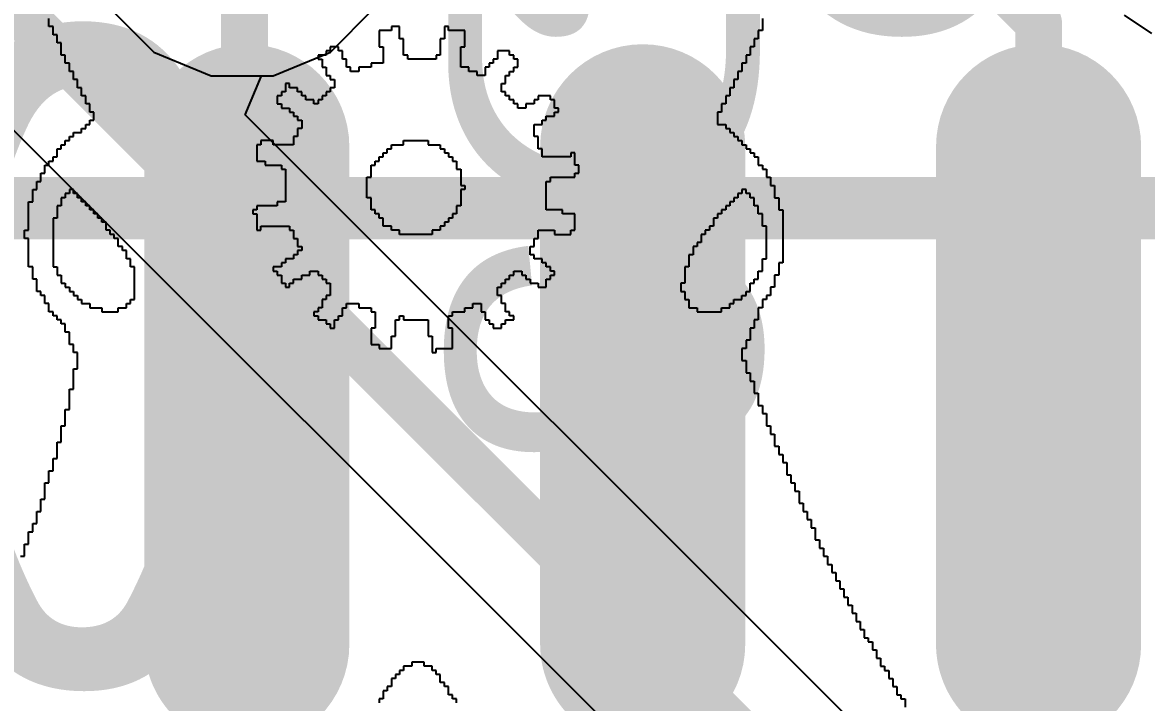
# Model space of a CAD drawing. Header units: inches. Extents: x -1.9 to 51.5, y -1.6 to 35.1.
# Drawn here: x 34.87 to 38.476, y 25.614 to 27.796 of the extents above; entities that cross this region are included whole.
import ezdxf

# ---------------------------------------------------------------- set-up
doc = ezdxf.new("R2010")
doc.units = ezdxf.units.IN
for name, color, linetype in [('Assembly Notes', 76, 'Continuous'), ('Bottom Layer', 76, 'Continuous'), ('Bottom Layer 1', 5, 'Continuous'), ('Bottom Overlay', 54, 'Continuous'), ('Mechanical 1', 6, 'Continuous'), ('Top Assembly', 56, 'Continuous'), ('Top Layer', 16, 'Continuous'), ('Top Layer 1', 1, 'Continuous'), ('Top Paste', 8, 'Continuous'), ('Top Solder', 216, 'Continuous')]:
    doc.layers.add(name, color=color, linetype=linetype)
doc.styles.add('Arial', font='', dxfattribs={"height": 0.2})
doc.styles.add('GOST type B', font='', dxfattribs={"height": 0.2})
doc.styles.get('Arial').set_extended_font_data('Arial')
doc.styles.get('GOST type B').set_extended_font_data('GOST type B')

# ---------------------------------------------------------------- blocks, each defined once
blk = doc.blocks.new('SOIC_16_108')
at = {"layer": 'Top Layer 1'}
h = blk.add_hatch(color=1, dxfattribs=at)
edge = h.paths.add_edge_path()
edge.add_arc((1.7527, 1.905), 0.304, 90, 180)
edge.add_line((1.4487, 1.905), (1.4487, 1.905))
edge.add_arc((1.7527, 1.905), 0.304, 180, 270)
edge.add_line((1.7527, 1.601), (3.3491, 1.601))
edge.add_arc((3.3491, 1.905), 0.304, 270, 360)
edge.add_line((3.6531, 1.905), (3.6531, 1.905))
edge.add_arc((3.3491, 1.905), 0.304, 0, 90)
edge.add_line((3.3491, 2.209), (1.7527, 2.209))
h = blk.add_hatch(color=1, dxfattribs=at)
edge = h.paths.add_edge_path()
edge.add_arc((1.7527, 0.635), 0.304, 90, 180)
edge.add_line((1.4487, 0.635), (1.4487, 0.635))
edge.add_arc((1.7527, 0.635), 0.304, 180, 270)
edge.add_line((1.7527, 0.331), (3.3491, 0.331))
edge.add_arc((3.3491, 0.635), 0.304, 270, 360)
edge.add_line((3.6531, 0.635), (3.6531, 0.635))
edge.add_arc((3.3491, 0.635), 0.304, 0, 90)
edge.add_line((3.3491, 0.939), (1.7527, 0.939))
h = blk.add_hatch(color=1, dxfattribs=at)
edge = h.paths.add_edge_path()
edge.add_arc((1.7527, -0.635), 0.304, 90, 180)
edge.add_line((1.4487, -0.635), (1.4487, -0.635))
edge.add_arc((1.7527, -0.635), 0.304, 180, 270)
edge.add_line((1.7527, -0.939), (3.3491, -0.939))
edge.add_arc((3.3491, -0.635), 0.304, 270, 360)
edge.add_line((3.6531, -0.635), (3.6531, -0.635))
edge.add_arc((3.3491, -0.635), 0.304, 0, 90)
edge.add_line((3.3491, -0.331), (1.7527, -0.331))
at = {"layer": 'Top Paste'}
h = blk.add_hatch(color=8, dxfattribs=at)
edge = h.paths.add_edge_path()
edge.add_arc((1.7527, 1.905), 0.304, 90, 180)
edge.add_line((1.4487, 1.905), (1.4487, 1.905))
edge.add_arc((1.7527, 1.905), 0.304, 180, 270)
edge.add_line((1.7527, 1.601), (3.3491, 1.601))
edge.add_arc((3.3491, 1.905), 0.304, 270, 360)
edge.add_line((3.6531, 1.905), (3.6531, 1.905))
edge.add_arc((3.3491, 1.905), 0.304, 0, 90)
edge.add_line((3.3491, 2.209), (1.7527, 2.209))
h = blk.add_hatch(color=8, dxfattribs=at)
edge = h.paths.add_edge_path()
edge.add_arc((1.7527, 0.635), 0.304, 90, 180)
edge.add_line((1.4487, 0.635), (1.4487, 0.635))
edge.add_arc((1.7527, 0.635), 0.304, 180, 270)
edge.add_line((1.7527, 0.331), (3.3491, 0.331))
edge.add_arc((3.3491, 0.635), 0.304, 270, 360)
edge.add_line((3.6531, 0.635), (3.6531, 0.635))
edge.add_arc((3.3491, 0.635), 0.304, 0, 90)
edge.add_line((3.3491, 0.939), (1.7527, 0.939))
h = blk.add_hatch(color=8, dxfattribs=at)
edge = h.paths.add_edge_path()
edge.add_arc((1.7527, -0.635), 0.304, 90, 180)
edge.add_line((1.4487, -0.635), (1.4487, -0.635))
edge.add_arc((1.7527, -0.635), 0.304, 180, 270)
edge.add_line((1.7527, -0.939), (3.3491, -0.939))
edge.add_arc((3.3491, -0.635), 0.304, 270, 360)
edge.add_line((3.6531, -0.635), (3.6531, -0.635))
edge.add_arc((3.3491, -0.635), 0.304, 0, 90)
edge.add_line((3.3491, -0.331), (1.7527, -0.331))
at = {"layer": 'Top Solder'}
h = blk.add_hatch(color=216, dxfattribs=at)
edge = h.paths.add_edge_path()
edge.add_arc((1.7527, 1.905), 0.329, 90, 180)
edge.add_line((1.4237, 1.905), (1.4237, 1.905))
edge.add_arc((1.7527, 1.905), 0.329, 180, 270)
edge.add_line((1.7527, 1.576), (3.3491, 1.576))
edge.add_arc((3.3491, 1.905), 0.329, 270, 360)
edge.add_line((3.6781, 1.905), (3.6781, 1.905))
edge.add_arc((3.3491, 1.905), 0.329, 0, 90)
edge.add_line((3.3491, 2.234), (1.7527, 2.234))
h = blk.add_hatch(color=216, dxfattribs=at)
edge = h.paths.add_edge_path()
edge.add_arc((1.7527, 0.635), 0.329, 90, 180)
edge.add_line((1.4237, 0.635), (1.4237, 0.635))
edge.add_arc((1.7527, 0.635), 0.329, 180, 270)
edge.add_line((1.7527, 0.306), (3.3491, 0.306))
edge.add_arc((3.3491, 0.635), 0.329, 270, 360)
edge.add_line((3.6781, 0.635), (3.6781, 0.635))
edge.add_arc((3.3491, 0.635), 0.329, 0, 90)
edge.add_line((3.3491, 0.964), (1.7527, 0.964))
h = blk.add_hatch(color=216, dxfattribs=at)
edge = h.paths.add_edge_path()
edge.add_arc((1.7527, -0.635), 0.329, 90, 180)
edge.add_line((1.4237, -0.635), (1.4237, -0.635))
edge.add_arc((1.7527, -0.635), 0.329, 180, 270)
edge.add_line((1.7527, -0.964), (3.3491, -0.964))
edge.add_arc((3.3491, -0.635), 0.329, 270, 360)
edge.add_line((3.6781, -0.635), (3.6781, -0.635))
edge.add_arc((3.3491, -0.635), 0.329, 0, 90)
edge.add_line((3.3491, -0.306), (1.7527, -0.306))
at = {"layer": 'Mechanical 1'}
blk.add_lwpolyline([(1.95, -4.95, 0.2, 0.2, 0), (1.95, 4.95, 0.2, 0.2, 0)], format="xyseb", dxfattribs=at)
at = {"layer": 'Top Assembly', "style": 'Arial'}
blk.add_text('DD3', height=1, dxfattribs=at).set_placement((0, 0.0111))
blk = doc.blocks.new('SOT23_3_B_111')
at = {"layer": 'Assembly Notes', "style": 'GOST type B', "text_generation_flag": 2}
blk.add_text('VT2_10', height=2.15, rotation=180, dxfattribs=at).set_placement((-0.025, -1.9))
blk = doc.blocks.new('0603R_B_131')
at = {"layer": 'Assembly Notes', "style": 'GOST type B', "text_generation_flag": 2}
blk.add_text('R13_10', height=2.15, rotation=180, dxfattribs=at).set_placement((-2.4, -1.4))

msp = doc.modelspace()

# ---------------------------------------------------------------- linework, layer by layer
at = {"layer": 'Bottom Layer'}
for p, q in [((35.1511, 27.8418), (35.2918, 27.7011)), ((35.8582, 27.7011), (35.9989, 27.8418)), ((35.2918, 27.7011), (35.4755, 27.625)), ((35.6745, 27.625), (35.8582, 27.7011)), ((35.4755, 27.625), (35.6745, 27.625))]:
    msp.add_line(p, q, dxfattribs=at)
at = {"layer": 'Bottom Layer 1'}
for p, q in [((31.0705, 31.2215), (37.1696, 25.1224)), ((35.8582, 27.7011), (35.9989, 27.8418)), ((35.6745, 27.625), (35.8582, 27.7011)), ((35.585, 27.5), (35.6368, 27.625)), ((35.6368, 27.625), (35.6745, 27.625)), ((37.6483, 25.4368), (35.585, 27.5))]:
    msp.add_line(p, q, dxfattribs=at)
msp.add_lwpolyline([(30.886, 31.8025, 0.15, 0.15, 0), (37.45, 25.2385, 0.15, 0.15, 0)], format="xyseb", dxfattribs=at)
at = {"layer": 'Bottom Overlay'}
for p, q in [((34.9554, 27.7831), (34.9554, 27.8092)), ((37.2438, 27.8092), (37.2438, 27.77)), ((34.9685, 27.7831), (34.9554, 27.7831)), ((34.9685, 27.7569), (34.9685, 27.7831)), ((36.0538, 27.77), (36.0146, 27.77)), ((36.0146, 27.77), (36.0146, 27.7177)), ((36.08, 27.7831), (36.0538, 27.7831)), ((36.0538, 27.7831), (36.0538, 27.77)), ((36.08, 27.7438), (36.08, 27.7831)), ((36.2369, 27.7831), (36.2238, 27.7831)), ((36.2238, 27.7831), (36.2238, 27.7438)), ((36.2369, 27.77), (36.2369, 27.7831)), ((36.2892, 27.77), (36.2369, 27.77)), ((36.2892, 27.7177), (36.2892, 27.77)), ((37.2438, 27.77), (37.2308, 27.77)), ((37.2308, 27.77), (37.2308, 27.7438)), ((34.9815, 27.7569), (34.9685, 27.7569)), ((34.9815, 27.7308), (34.9815, 27.7569)), ((34.9946, 27.7308), (34.9815, 27.7308)), ((34.9946, 27.6915), (34.9946, 27.7308)), ((36.0931, 27.7438), (36.08, 27.7438)), ((36.0931, 27.6915), (36.0931, 27.7438)), ((36.2238, 27.7438), (36.2108, 27.7438)), ((36.2108, 27.7438), (36.2108, 27.6915)), ((37.2308, 27.7438), (37.2177, 27.7438)), ((37.2177, 27.7438), (37.2177, 27.7177)), ((35.8577, 27.7046), (35.8446, 27.7046)), ((35.8446, 27.7046), (35.8446, 27.6915)), ((35.8838, 27.7177), (35.8577, 27.7177)), ((35.8577, 27.7177), (35.8577, 27.7046)), ((35.8838, 27.7046), (35.8838, 27.7177)), ((35.8969, 27.7046), (35.8838, 27.7046)), ((35.8969, 27.6785), (35.8969, 27.7046)), ((36.0146, 27.7177), (36.0277, 27.7177)), ((36.0277, 27.7177), (36.0277, 27.6654)), ((36.2762, 27.6523), (36.2762, 27.7177)), ((36.2762, 27.7177), (36.2892, 27.7177)), ((36.4331, 27.7046), (36.3938, 27.7046)), ((36.3938, 27.7046), (36.3938, 27.6785)), ((36.4331, 27.6915), (36.4331, 27.7046)), ((37.2177, 27.7177), (37.2046, 27.7177)), ((37.2046, 27.7177), (37.2046, 27.6915)), ((35.0077, 27.6915), (34.9946, 27.6915)), ((35.0077, 27.6654), (35.0077, 27.6915)), ((35.0208, 27.6654), (35.0077, 27.6654)), ((35.0208, 27.6392), (35.0208, 27.6654)), ((35.8446, 27.6915), (35.8185, 27.6915)), ((35.8185, 27.6915), (35.8185, 27.6785)), ((35.8185, 27.6785), (35.8315, 27.6785)), ((35.8315, 27.6785), (35.8315, 27.6523)), ((35.91, 27.6785), (35.8969, 27.6785)), ((35.91, 27.6523), (35.91, 27.6785)), ((36.0277, 27.6654), (35.9885, 27.6654)), ((35.9885, 27.6654), (35.9885, 27.6523)), ((36.1062, 27.6915), (36.0931, 27.6915)), ((36.1062, 27.6785), (36.1062, 27.6915)), ((36.1977, 27.6785), (36.1062, 27.6785)), ((36.2108, 27.6915), (36.1977, 27.6915)), ((36.1977, 27.6915), (36.1977, 27.6785)), ((36.3808, 27.6654), (36.3677, 27.6654)), ((36.3677, 27.6654), (36.3677, 27.6523)), ((36.3938, 27.6785), (36.3808, 27.6785)), ((36.3808, 27.6785), (36.3808, 27.6654)), ((36.4462, 27.6915), (36.4331, 27.6915)), ((36.4462, 27.6785), (36.4462, 27.6915)), ((36.4592, 27.6785), (36.4462, 27.6785)), ((36.4592, 27.6523), (36.4592, 27.6785)), ((37.1915, 27.6654), (37.1785, 27.6654)), ((37.1785, 27.6654), (37.1785, 27.6392)), ((37.2046, 27.6915), (37.1915, 27.6915)), ((37.1915, 27.6915), (37.1915, 27.6654)), ((35.0338, 27.6392), (35.0208, 27.6392)), ((35.0338, 27.6131), (35.0338, 27.6392)), ((35.8315, 27.6523), (35.8446, 27.6523)), ((35.8446, 27.6523), (35.8446, 27.6262)), ((35.8446, 27.6262), (35.8577, 27.6262)), ((35.8577, 27.6262), (35.8577, 27.6131)), ((35.9231, 27.6523), (35.91, 27.6523)), ((35.9231, 27.6392), (35.9231, 27.6523)), ((35.9492, 27.6392), (35.9231, 27.6392)), ((35.9885, 27.6523), (35.9492, 27.6523)), ((35.9492, 27.6523), (35.9492, 27.6392)), ((36.3023, 27.6523), (36.2762, 27.6523)), ((36.3023, 27.6392), (36.3023, 27.6523)), ((36.3285, 27.6392), (36.3023, 27.6392)), ((36.3285, 27.6262), (36.3285, 27.6392)), ((36.3546, 27.6262), (36.3285, 27.6262)), ((36.3677, 27.6523), (36.3546, 27.6523)), ((36.3546, 27.6523), (36.3546, 27.6262)), ((36.42, 27.6), (36.42, 27.6262)), ((36.42, 27.6262), (36.4331, 27.6262)), ((36.4331, 27.6262), (36.4331, 27.6392)), ((36.4331, 27.6392), (36.4462, 27.6392)), ((36.4462, 27.6392), (36.4462, 27.6523)), ((36.4462, 27.6523), (36.4592, 27.6523)), ((37.1785, 27.6392), (37.1654, 27.6392)), ((37.1654, 27.6392), (37.1654, 27.6131)), ((35.0469, 27.6131), (35.0338, 27.6131)), ((35.0469, 27.5869), (35.0469, 27.6131)), ((35.06, 27.5869), (35.0469, 27.5869)), ((35.06, 27.5608), (35.06, 27.5869)), ((35.7269, 27.6), (35.7138, 27.6)), ((35.7138, 27.6), (35.7138, 27.5738)), ((35.7269, 27.5869), (35.7269, 27.6)), ((35.7531, 27.5869), (35.7269, 27.5869)), ((35.7531, 27.5738), (35.7531, 27.5869)), ((35.8577, 27.6131), (35.8708, 27.6131)), ((35.8708, 27.5869), (35.8577, 27.5869)), ((35.8577, 27.5869), (35.8577, 27.5738)), ((35.8708, 27.6131), (35.8708, 27.5869)), ((36.4069, 27.5738), (36.4069, 27.6)), ((36.4069, 27.6), (36.42, 27.6)), ((37.1523, 27.5869), (37.1392, 27.5869)), ((37.1392, 27.5869), (37.1392, 27.5608)), ((37.1654, 27.6131), (37.1523, 27.6131)), ((37.1523, 27.6131), (37.1523, 27.5869)), ((35.0731, 27.5608), (35.06, 27.5608)), ((35.0731, 27.5346), (35.0731, 27.5608)), ((35.7008, 27.5608), (35.6877, 27.5608)), ((35.6877, 27.5608), (35.6877, 27.5346)), ((35.7138, 27.5738), (35.7008, 27.5738)), ((35.7008, 27.5738), (35.7008, 27.5608)), ((35.7662, 27.5738), (35.7531, 27.5738)), ((35.7662, 27.5608), (35.7662, 27.5738)), ((35.7792, 27.5608), (35.7662, 27.5608)), ((35.7792, 27.5477), (35.7792, 27.5608)), ((35.8446, 27.5608), (35.8315, 27.5608)), ((35.8315, 27.5608), (35.8315, 27.5477)), ((35.8577, 27.5738), (35.8446, 27.5738)), ((35.8446, 27.5738), (35.8446, 27.5608)), ((36.42, 27.5738), (36.4069, 27.5738)), ((36.42, 27.5608), (36.42, 27.5738)), ((36.4331, 27.5608), (36.42, 27.5608)), ((36.4331, 27.5477), (36.4331, 27.5608)), ((36.5638, 27.5608), (36.5246, 27.5608)), ((36.5246, 27.5608), (36.5246, 27.5477)), ((36.5638, 27.5477), (36.5638, 27.5608)), ((37.1392, 27.5608), (37.1262, 27.5608)), ((37.1262, 27.5608), (37.1262, 27.5346)), ((35.0862, 27.5346), (35.0731, 27.5346)), ((35.0862, 27.5085), (35.0862, 27.5346)), ((35.6877, 27.5346), (35.7008, 27.5346)), ((35.7008, 27.5346), (35.7008, 27.5215)), ((35.7008, 27.5215), (35.7269, 27.5215)), ((35.7269, 27.5215), (35.7269, 27.5085)), ((35.8054, 27.5477), (35.7792, 27.5477)), ((35.8054, 27.5346), (35.8054, 27.5477)), ((35.8185, 27.5346), (35.8054, 27.5346)), ((35.8315, 27.5477), (35.8185, 27.5477)), ((35.8185, 27.5477), (35.8185, 27.5346)), ((36.4462, 27.5477), (36.4331, 27.5477)), ((36.4462, 27.5346), (36.4462, 27.5477)), ((36.4592, 27.5346), (36.4462, 27.5346)), ((36.4592, 27.5215), (36.4592, 27.5346)), ((36.4854, 27.5215), (36.4592, 27.5215)), ((36.5115, 27.5346), (36.4854, 27.5346)), ((36.4854, 27.5346), (36.4854, 27.5215)), ((36.5246, 27.5477), (36.5115, 27.5477)), ((36.5115, 27.5477), (36.5115, 27.5346)), ((36.5769, 27.5477), (36.5638, 27.5477)), ((36.5769, 27.5215), (36.5769, 27.5477)), ((36.59, 27.5215), (36.5769, 27.5215)), ((36.59, 27.5085), (36.59, 27.5215)), ((37.1262, 27.5346), (37.1131, 27.5346)), ((37.1131, 27.5346), (37.1131, 27.5085)), ((35.0992, 27.5085), (35.0862, 27.5085)), ((35.0862, 27.4692), (35.0862, 27.4823)), ((35.0862, 27.4823), (35.0992, 27.4823)), ((35.0992, 27.4823), (35.0992, 27.5085)), ((35.7269, 27.5085), (35.74, 27.5085)), ((35.74, 27.5085), (35.74, 27.4954)), ((35.74, 27.4954), (35.7531, 27.4954)), ((35.7531, 27.4954), (35.7531, 27.4823)), ((35.7531, 27.4823), (35.7662, 27.4823)), ((35.7662, 27.4823), (35.7662, 27.4562)), ((36.5377, 27.4692), (36.5377, 27.4823)), ((36.5377, 27.4823), (36.5508, 27.4823)), ((36.5508, 27.4823), (36.5508, 27.4954)), ((36.5508, 27.4954), (36.5769, 27.4954)), ((36.5769, 27.4954), (36.5769, 27.5085)), ((36.5769, 27.5085), (36.59, 27.5085)), ((37.1131, 27.5085), (37.1, 27.5085)), ((37.1, 27.5085), (37.1, 27.4692)), ((35.0338, 27.43), (35.0338, 27.4431)), ((35.0338, 27.4431), (35.06, 27.4431)), ((35.06, 27.4431), (35.06, 27.4562)), ((35.06, 27.4562), (35.0731, 27.4562)), ((35.0731, 27.4562), (35.0731, 27.4692)), ((35.0731, 27.4692), (35.0862, 27.4692)), ((35.7662, 27.4562), (35.7531, 27.4562)), ((35.7531, 27.4562), (35.7531, 27.43)), ((36.5115, 27.43), (36.5115, 27.4692)), ((36.5115, 27.4692), (36.5377, 27.4692)), ((37.1, 27.4692), (37.1262, 27.4692)), ((37.1262, 27.4692), (37.1262, 27.4562)), ((37.1262, 27.4562), (37.1392, 27.4562)), ((37.1392, 27.4562), (37.1392, 27.4431)), ((37.1392, 27.4431), (37.1523, 27.4431)), ((37.1523, 27.4431), (37.1523, 27.43)), ((35.0077, 27.4038), (35.0077, 27.4169)), ((35.0077, 27.4169), (35.0208, 27.4169)), ((35.0208, 27.4169), (35.0208, 27.43)), ((35.0208, 27.43), (35.0338, 27.43)), ((35.6746, 27.4169), (35.6354, 27.4169)), ((35.6354, 27.4169), (35.6354, 27.4038)), ((35.6746, 27.4038), (35.6746, 27.4169)), ((35.7531, 27.43), (35.74, 27.43)), ((35.74, 27.43), (35.74, 27.4038)), ((36.0931, 27.4038), (36.0931, 27.4169)), ((36.0931, 27.4169), (36.1715, 27.4169)), ((36.1715, 27.4169), (36.1715, 27.4038)), ((36.5246, 27.43), (36.5115, 27.43)), ((36.5246, 27.3908), (36.5246, 27.43)), ((37.1523, 27.43), (37.1654, 27.43)), ((37.1654, 27.43), (37.1654, 27.4169)), ((37.1654, 27.4169), (37.1785, 27.4169)), ((37.1785, 27.4169), (37.1785, 27.4038)), ((34.9815, 27.3646), (34.9815, 27.3908)), ((34.9815, 27.3908), (34.9946, 27.3908)), ((34.9946, 27.3908), (34.9946, 27.4038)), ((34.9946, 27.4038), (35.0077, 27.4038)), ((35.6354, 27.4038), (35.6223, 27.4038)), ((35.6223, 27.4038), (35.6223, 27.3515)), ((35.74, 27.4038), (35.6746, 27.4038)), ((36.0277, 27.3646), (36.0277, 27.3777)), ((36.0277, 27.3777), (36.0408, 27.3777)), ((36.0408, 27.3777), (36.0408, 27.3908)), ((36.0408, 27.3908), (36.0538, 27.3908)), ((36.0538, 27.3908), (36.0538, 27.4038)), ((36.0538, 27.4038), (36.0931, 27.4038)), ((36.1715, 27.4038), (36.2108, 27.4038)), ((36.2108, 27.4038), (36.2108, 27.3908)), ((36.2108, 27.3908), (36.2238, 27.3908)), ((36.2238, 27.3908), (36.2238, 27.3777)), ((36.2238, 27.3777), (36.2369, 27.3777)), ((36.2369, 27.3777), (36.2369, 27.3646)), ((36.5377, 27.3908), (36.5246, 27.3908)), ((36.5377, 27.3646), (36.5377, 27.3908)), ((36.6423, 27.3777), (36.6292, 27.3777)), ((36.6292, 27.3777), (36.6292, 27.3646)), ((36.6423, 27.3385), (36.6423, 27.3777)), ((37.1785, 27.4038), (37.1915, 27.4038)), ((37.1915, 27.4038), (37.1915, 27.3908)), ((37.1915, 27.3908), (37.2046, 27.3908)), ((37.2046, 27.3908), (37.2046, 27.3777)), ((37.2046, 27.3777), (37.2177, 27.3777)), ((37.2177, 27.3777), (37.2177, 27.3646)), ((34.9423, 27.3123), (34.9423, 27.3385)), ((34.9423, 27.3385), (34.9554, 27.3385)), ((34.9554, 27.3385), (34.9554, 27.3515)), ((34.9554, 27.3515), (34.9685, 27.3515)), ((34.9685, 27.3515), (34.9685, 27.3646)), ((34.9685, 27.3646), (34.9815, 27.3646)), ((35.6223, 27.3515), (35.6485, 27.3515)), ((35.6485, 27.3515), (35.6485, 27.3385)), ((35.6485, 27.3385), (35.7008, 27.3385)), ((35.7008, 27.3385), (35.7008, 27.3254)), ((35.9885, 27.2992), (35.9885, 27.3385)), ((35.9885, 27.3385), (36.0015, 27.3385)), ((36.0015, 27.3385), (36.0015, 27.3515)), ((36.0015, 27.3515), (36.0146, 27.3515)), ((36.0146, 27.3515), (36.0146, 27.3646)), ((36.0146, 27.3646), (36.0277, 27.3646)), ((36.2369, 27.3646), (36.25, 27.3646)), ((36.25, 27.3646), (36.25, 27.3515)), ((36.25, 27.3515), (36.2631, 27.3515)), ((36.2631, 27.3515), (36.2631, 27.3254)), ((36.6292, 27.3646), (36.5377, 27.3646)), ((36.6554, 27.3385), (36.6423, 27.3385)), ((36.6554, 27.3123), (36.6554, 27.3385)), ((37.2177, 27.3646), (37.2308, 27.3646)), ((37.2308, 27.3646), (37.2308, 27.3385)), ((37.2308, 27.3385), (37.2438, 27.3385)), ((37.2438, 27.3385), (37.2438, 27.3254)), ((34.9292, 27.2862), (34.9292, 27.3123)), ((34.9292, 27.3123), (34.9423, 27.3123)), ((35.7008, 27.3254), (35.7138, 27.3254)), ((35.7138, 27.3254), (35.7138, 27.2208)), ((35.9754, 27.2338), (35.9754, 27.2992)), ((35.9754, 27.2992), (35.9885, 27.2992)), ((36.2631, 27.3254), (36.2762, 27.3254)), ((36.2762, 27.3254), (36.2762, 27.2731)), ((36.5638, 27.2862), (36.5638, 27.2992)), ((36.5638, 27.2992), (36.6423, 27.2992)), ((36.6423, 27.2992), (36.6423, 27.3123)), ((36.6423, 27.3123), (36.6554, 27.3123)), ((37.2438, 27.3254), (37.2569, 27.3254)), ((37.2569, 27.3254), (37.2569, 27.2992)), ((37.2569, 27.2992), (37.27, 27.2992)), ((37.27, 27.2992), (37.27, 27.2731)), ((34.9162, 27.26), (34.9162, 27.2862)), ((34.9162, 27.2862), (34.9292, 27.2862)), ((36.2762, 27.2731), (36.2892, 27.2731)), ((36.2892, 27.2731), (36.2892, 27.26)), ((36.5508, 27.1946), (36.5508, 27.2862)), ((36.5508, 27.2862), (36.5638, 27.2862)), ((37.27, 27.2731), (37.2831, 27.2731)), ((37.2831, 27.2731), (37.2831, 27.2338)), ((34.9031, 27.2208), (34.9031, 27.26)), ((34.9031, 27.26), (34.9162, 27.26)), ((35.0077, 27.2338), (34.9946, 27.2338)), ((34.9946, 27.2338), (34.9946, 27.2077)), ((35.0208, 27.2469), (35.0077, 27.2469)), ((35.0077, 27.2469), (35.0077, 27.2338)), ((35.0338, 27.26), (35.0208, 27.26)), ((35.0208, 27.26), (35.0208, 27.2469)), ((35.0338, 27.2469), (35.0338, 27.26)), ((35.0469, 27.2469), (35.0338, 27.2469)), ((35.0469, 27.2338), (35.0469, 27.2469)), ((35.06, 27.2338), (35.0469, 27.2338)), ((35.06, 27.2208), (35.06, 27.2338)), ((35.9885, 27.2338), (35.9754, 27.2338)), ((35.9885, 27.1946), (35.9885, 27.2338)), ((36.2762, 27.26), (36.2762, 27.2469)), ((36.2892, 27.26), (36.2762, 27.26)), ((36.2762, 27.2469), (36.2762, 27.2077)), ((37.1654, 27.2338), (37.1523, 27.2338)), ((37.1523, 27.2338), (37.1523, 27.2208)), ((37.1785, 27.2469), (37.1654, 27.2469)), ((37.1654, 27.2469), (37.1654, 27.2338)), ((37.1915, 27.26), (37.1785, 27.26)), ((37.1785, 27.26), (37.1785, 27.2469)), ((37.1915, 27.2469), (37.1915, 27.26)), ((37.2046, 27.2469), (37.1915, 27.2469)), ((37.2046, 27.2338), (37.2046, 27.2469)), ((37.2177, 27.2338), (37.2046, 27.2338)), ((37.2177, 27.2077), (37.2177, 27.2338)), ((37.2831, 27.2338), (37.2962, 27.2338)), ((37.2962, 27.2338), (37.2962, 27.1946)), ((34.89, 27.1292), (34.89, 27.2208)), ((34.89, 27.2208), (34.9031, 27.2208)), ((34.9946, 27.2077), (34.9815, 27.2077)), ((34.9815, 27.2077), (34.9815, 27.1685)), ((35.0731, 27.2208), (35.06, 27.2208)), ((35.0731, 27.2077), (35.0731, 27.2208)), ((35.0862, 27.2077), (35.0731, 27.2077)), ((35.0862, 27.1946), (35.0862, 27.2077)), ((35.0992, 27.1946), (35.0862, 27.1946)), ((35.0992, 27.1815), (35.0992, 27.1946)), ((35.6223, 27.1946), (35.6092, 27.1946)), ((35.6092, 27.1946), (35.6092, 27.1815)), ((35.6877, 27.2077), (35.6223, 27.2077)), ((35.6223, 27.2077), (35.6223, 27.1946)), ((35.7138, 27.2208), (35.6877, 27.2208)), ((35.6877, 27.2208), (35.6877, 27.2077)), ((36.0015, 27.1946), (35.9885, 27.1946)), ((36.0015, 27.1815), (36.0015, 27.1946)), ((36.2762, 27.2077), (36.2631, 27.2077)), ((36.2631, 27.2077), (36.2631, 27.1815)), ((36.6031, 27.1946), (36.5508, 27.1946)), ((36.6031, 27.1815), (36.6031, 27.1946)), ((37.1262, 27.1946), (37.1131, 27.1946)), ((37.1131, 27.1946), (37.1131, 27.1815)), ((37.1392, 27.2077), (37.1262, 27.2077)), ((37.1262, 27.2077), (37.1262, 27.1946)), ((37.1523, 27.2208), (37.1392, 27.2208)), ((37.1392, 27.2208), (37.1392, 27.2077)), ((37.2308, 27.2077), (37.2177, 27.2077)), ((37.2308, 27.1815), (37.2308, 27.2077)), ((37.2962, 27.1946), (37.3092, 27.1946)), ((37.3092, 27.1946), (37.3092, 27.0246)), ((34.9815, 27.1685), (34.9685, 27.1685)), ((34.9685, 27.1685), (34.9685, 27.0115)), ((35.1123, 27.1815), (35.0992, 27.1815)), ((35.1123, 27.1685), (35.1123, 27.1815)), ((35.1254, 27.1685), (35.1123, 27.1685)), ((35.1254, 27.1554), (35.1254, 27.1685)), ((35.1385, 27.1554), (35.1254, 27.1554)), ((35.1385, 27.1292), (35.1385, 27.1554)), ((35.6092, 27.1815), (35.6223, 27.1815)), ((35.6223, 27.1815), (35.6223, 27.1292)), ((36.0146, 27.1815), (36.0015, 27.1815)), ((36.0146, 27.1685), (36.0146, 27.1815)), ((36.0277, 27.1685), (36.0146, 27.1685)), ((36.0277, 27.1423), (36.0277, 27.1685)), ((36.2369, 27.1554), (36.2238, 27.1554)), ((36.2238, 27.1554), (36.2238, 27.1423)), ((36.25, 27.1685), (36.2369, 27.1685)), ((36.2369, 27.1685), (36.2369, 27.1554)), ((36.2631, 27.1815), (36.25, 27.1815)), ((36.25, 27.1815), (36.25, 27.1685)), ((36.6423, 27.1815), (36.6031, 27.1815)), ((36.6423, 27.1292), (36.6423, 27.1815)), ((37.1, 27.1685), (37.0869, 27.1685)), ((37.0869, 27.1685), (37.0869, 27.1423)), ((37.1131, 27.1815), (37.1, 27.1815)), ((37.1, 27.1815), (37.1, 27.1685)), ((37.2438, 27.1815), (37.2308, 27.1815)), ((37.2438, 27.1423), (37.2438, 27.1815)), ((34.8769, 27.1031), (34.8769, 27.1292)), ((34.8769, 27.1292), (34.89, 27.1292)), ((35.1515, 27.1292), (35.1385, 27.1292)), ((35.1515, 27.1162), (35.1515, 27.1292)), ((35.1646, 27.1162), (35.1515, 27.1162)), ((35.1646, 27.1031), (35.1646, 27.1162)), ((35.6223, 27.1292), (35.6354, 27.1292)), ((35.6354, 27.1292), (35.6354, 27.1423)), ((35.6354, 27.1423), (35.7269, 27.1423)), ((35.7269, 27.1423), (35.7269, 27.1292)), ((35.7269, 27.1292), (35.74, 27.1292)), ((35.74, 27.1292), (35.74, 27.1031)), ((36.0538, 27.1423), (36.0277, 27.1423)), ((36.0538, 27.1292), (36.0538, 27.1423)), ((36.08, 27.1292), (36.0538, 27.1292)), ((36.08, 27.1162), (36.08, 27.1292)), ((36.1846, 27.1162), (36.08, 27.1162)), ((36.2108, 27.1292), (36.1846, 27.1292)), ((36.1846, 27.1292), (36.1846, 27.1162)), ((36.2238, 27.1423), (36.2108, 27.1423)), ((36.2108, 27.1423), (36.2108, 27.1292)), ((36.5246, 27.1031), (36.5246, 27.1292)), ((36.5246, 27.1292), (36.5769, 27.1292)), ((36.5769, 27.1292), (36.5769, 27.1162)), ((36.5769, 27.1162), (36.6292, 27.1162)), ((36.6292, 27.1162), (36.6292, 27.1292)), ((36.6292, 27.1292), (36.6423, 27.1292)), ((37.0608, 27.1162), (37.0477, 27.1162)), ((37.0477, 27.1162), (37.0477, 27.09)), ((37.0738, 27.1292), (37.0608, 27.1292)), ((37.0608, 27.1292), (37.0608, 27.1162)), ((37.0869, 27.1423), (37.0738, 27.1423)), ((37.0738, 27.1423), (37.0738, 27.1292)), ((37.2569, 27.1423), (37.2438, 27.1423)), ((37.2569, 27.0377), (37.2569, 27.1423)), ((34.89, 27.1031), (34.8769, 27.1031)), ((34.89, 27.0115), (34.89, 27.1031)), ((35.1777, 27.1031), (35.1646, 27.1031)), ((35.1777, 27.0769), (35.1777, 27.1031)), ((35.74, 27.1031), (35.7531, 27.1031)), ((35.7531, 27.1031), (35.7531, 27.0769)), ((36.5115, 27.0769), (36.5115, 27.1031)), ((36.5115, 27.1031), (36.5246, 27.1031)), ((37.0477, 27.09), (37.0346, 27.09)), ((37.0346, 27.09), (37.0346, 27.0769)), ((35.1908, 27.0769), (35.1777, 27.0769)), ((35.1908, 27.0638), (35.1908, 27.0769)), ((35.2038, 27.0638), (35.1908, 27.0638)), ((35.2038, 27.0377), (35.2038, 27.0638)), ((35.7531, 27.0508), (35.74, 27.0508)), ((35.74, 27.0508), (35.74, 27.0377)), ((35.7531, 27.0769), (35.7662, 27.0769)), ((35.7662, 27.0638), (35.7531, 27.0638)), ((35.7531, 27.0638), (35.7531, 27.0508)), ((35.7662, 27.0769), (35.7662, 27.0638)), ((36.4985, 27.0508), (36.4985, 27.0769)), ((36.4985, 27.0769), (36.5115, 27.0769)), ((36.5115, 27.0508), (36.4985, 27.0508)), ((36.5115, 27.0377), (36.5115, 27.0508)), ((37.0215, 27.0508), (37.0085, 27.0508)), ((37.0085, 27.0508), (37.0085, 27.0115)), ((37.0346, 27.0769), (37.0215, 27.0769)), ((37.0215, 27.0769), (37.0215, 27.0508)), ((34.9031, 27.0115), (34.89, 27.0115)), ((34.9031, 26.9723), (34.9031, 27.0115)), ((34.9685, 27.0115), (34.9815, 27.0115)), ((34.9815, 27.0115), (34.9815, 26.9854)), ((35.2169, 27.0377), (35.2038, 27.0377)), ((35.2169, 27.0115), (35.2169, 27.0377)), ((35.23, 27.0115), (35.2169, 27.0115)), ((35.23, 26.9069), (35.23, 27.0115)), ((35.7008, 27.0115), (35.6746, 27.0115)), ((35.6746, 27.0115), (35.6746, 26.9985)), ((35.7138, 27.0246), (35.7008, 27.0246)), ((35.7008, 27.0246), (35.7008, 27.0115)), ((35.74, 27.0377), (35.7138, 27.0377)), ((35.7138, 27.0377), (35.7138, 27.0246)), ((36.5377, 27.0377), (36.5115, 27.0377)), ((36.5377, 27.0246), (36.5377, 27.0377)), ((36.5508, 27.0246), (36.5377, 27.0246)), ((36.5508, 27.0115), (36.5508, 27.0246)), ((36.5638, 27.0115), (36.5508, 27.0115)), ((36.5638, 26.9985), (36.5638, 27.0115)), ((37.0085, 27.0115), (36.9954, 27.0115)), ((36.9954, 27.0115), (36.9954, 26.9592)), ((37.2438, 26.9985), (37.2438, 27.0377)), ((37.2438, 27.0377), (37.2569, 27.0377)), ((37.3092, 27.0246), (37.2962, 27.0246)), ((37.2962, 27.0246), (37.2962, 26.9854)), ((34.9162, 26.9723), (34.9031, 26.9723)), ((34.9162, 26.9331), (34.9162, 26.9723)), ((34.9815, 26.9854), (34.9946, 26.9854)), ((34.9946, 26.9854), (34.9946, 26.9592)), ((35.6746, 26.9985), (35.6877, 26.9985)), ((35.6877, 26.9985), (35.6877, 26.9854)), ((35.6877, 26.9854), (35.7008, 26.9854)), ((35.7008, 26.9854), (35.7008, 26.9592)), ((35.74, 26.9592), (35.74, 26.9723)), ((35.74, 26.9723), (35.7662, 26.9723)), ((35.7662, 26.9723), (35.7662, 26.9854)), ((35.7662, 26.9854), (35.7923, 26.9854)), ((35.7923, 26.9854), (35.7923, 26.9985)), ((35.7923, 26.9985), (35.8185, 26.9985)), ((35.8185, 26.9985), (35.8185, 26.9854)), ((35.8185, 26.9854), (35.8315, 26.9854)), ((35.8315, 26.9854), (35.8315, 26.9723)), ((35.8315, 26.9723), (35.8446, 26.9723)), ((35.8446, 26.9723), (35.8446, 26.9592)), ((36.42, 26.9592), (36.42, 26.9723)), ((36.42, 26.9723), (36.4331, 26.9723)), ((36.4331, 26.9723), (36.4331, 26.9854)), ((36.4331, 26.9854), (36.4462, 26.9854)), ((36.4462, 26.9854), (36.4462, 26.9985)), ((36.4462, 26.9985), (36.4723, 26.9985)), ((36.4723, 26.9985), (36.4723, 26.9854)), ((36.4723, 26.9854), (36.4854, 26.9854)), ((36.4854, 26.9854), (36.4854, 26.9723)), ((36.4854, 26.9723), (36.4985, 26.9723)), ((36.4985, 26.9723), (36.4985, 26.9592)), ((36.5508, 26.9462), (36.5508, 26.9723)), ((36.5508, 26.9723), (36.5638, 26.9723)), ((36.5769, 26.9985), (36.5638, 26.9985)), ((36.5638, 26.9723), (36.5638, 26.9854)), ((36.5638, 26.9854), (36.5769, 26.9854)), ((36.5769, 26.9854), (36.5769, 26.9985)), ((37.2177, 26.9592), (37.2177, 26.9723)), ((37.2177, 26.9723), (37.2308, 26.9723)), ((37.2308, 26.9723), (37.2308, 26.9985)), ((37.2308, 26.9985), (37.2438, 26.9985)), ((37.2962, 26.9854), (37.2831, 26.9854)), ((37.2831, 26.9854), (37.2831, 26.9462)), ((34.9946, 26.9592), (35.0077, 26.9592)), ((35.0077, 26.9592), (35.0077, 26.9462)), ((35.0077, 26.9462), (35.0208, 26.9462)), ((35.0208, 26.9462), (35.0208, 26.9331)), ((35.7008, 26.9592), (35.7138, 26.9592)), ((35.7138, 26.9592), (35.7138, 26.9462)), ((35.7138, 26.9462), (35.7269, 26.9462)), ((35.7269, 26.9462), (35.7269, 26.9592)), ((35.7269, 26.9592), (35.74, 26.9592)), ((35.8446, 26.9592), (35.8577, 26.9592)), ((35.8577, 26.9592), (35.8577, 26.92)), ((36.3938, 26.92), (36.3938, 26.9462)), ((36.3938, 26.9462), (36.4069, 26.9462)), ((36.4069, 26.9462), (36.4069, 26.9592)), ((36.4069, 26.9592), (36.42, 26.9592)), ((36.4985, 26.9592), (36.5246, 26.9592)), ((36.5246, 26.9592), (36.5246, 26.9462)), ((36.5246, 26.9462), (36.5508, 26.9462)), ((36.9954, 26.9592), (36.9823, 26.9592)), ((36.9823, 26.9592), (36.9823, 26.9331)), ((37.2046, 26.9331), (37.2046, 26.9592)), ((37.2046, 26.9592), (37.2177, 26.9592)), ((37.2831, 26.9462), (37.27, 26.9462)), ((37.27, 26.9462), (37.27, 26.92)), ((34.9292, 26.9331), (34.9162, 26.9331)), ((34.9292, 26.92), (34.9292, 26.9331)), ((34.9423, 26.92), (34.9292, 26.92)), ((34.9423, 26.8938), (34.9423, 26.92)), ((35.0208, 26.9331), (35.0338, 26.9331)), ((35.0338, 26.9331), (35.0338, 26.92)), ((35.0338, 26.92), (35.0469, 26.92)), ((35.0469, 26.92), (35.0469, 26.9069)), ((35.0469, 26.9069), (35.06, 26.9069)), ((35.06, 26.9069), (35.06, 26.8938)), ((35.2169, 26.8938), (35.2169, 26.9069)), ((35.2169, 26.9069), (35.23, 26.9069)), ((35.8446, 26.9069), (35.8315, 26.9069)), ((35.8315, 26.9069), (35.8315, 26.8808)), ((35.8577, 26.92), (35.8446, 26.92)), ((35.8446, 26.92), (35.8446, 26.9069)), ((36.4069, 26.92), (36.3938, 26.92)), ((36.4069, 26.8938), (36.4069, 26.92)), ((36.9823, 26.9331), (36.9954, 26.9331)), ((36.9954, 26.9331), (36.9954, 26.9069)), ((36.9954, 26.9069), (37.0085, 26.9069)), ((37.0085, 26.9069), (37.0085, 26.8938)), ((37.1523, 26.8938), (37.1523, 26.9069)), ((37.1523, 26.9069), (37.1785, 26.9069)), ((37.1785, 26.9069), (37.1785, 26.92)), ((37.1785, 26.92), (37.1915, 26.92)), ((37.1915, 26.92), (37.1915, 26.9331)), ((37.1915, 26.9331), (37.2046, 26.9331)), ((37.2569, 26.9069), (37.2438, 26.9069)), ((37.2438, 26.9069), (37.2438, 26.8808)), ((37.27, 26.92), (37.2569, 26.92)), ((37.2569, 26.92), (37.2569, 26.9069)), ((34.9554, 26.8938), (34.9423, 26.8938)), ((34.9554, 26.8677), (34.9554, 26.8938)), ((34.9685, 26.8677), (34.9554, 26.8677)), ((34.9685, 26.8546), (34.9685, 26.8677)), ((35.06, 26.8938), (35.0862, 26.8938)), ((35.0862, 26.8938), (35.0862, 26.8808)), ((35.0862, 26.8808), (35.1254, 26.8808)), ((35.1254, 26.8808), (35.1254, 26.8677)), ((35.1254, 26.8677), (35.1777, 26.8677)), ((35.1777, 26.8677), (35.1777, 26.8808)), ((35.1777, 26.8808), (35.2038, 26.8808)), ((35.2038, 26.8808), (35.2038, 26.8938)), ((35.2038, 26.8938), (35.2169, 26.8938)), ((35.8185, 26.8677), (35.8054, 26.8677)), ((35.8054, 26.8677), (35.8054, 26.8546)), ((35.8315, 26.8808), (35.8185, 26.8808)), ((35.8185, 26.8808), (35.8185, 26.8677)), ((35.8969, 26.8546), (35.8969, 26.8808)), ((35.8969, 26.8808), (35.91, 26.8808)), ((35.91, 26.8808), (35.91, 26.8938)), ((35.91, 26.8938), (35.9492, 26.8938)), ((35.9492, 26.8938), (35.9492, 26.8808)), ((35.9492, 26.8808), (35.9885, 26.8808)), ((35.9885, 26.8808), (35.9885, 26.8677)), ((35.9885, 26.8677), (36.0015, 26.8677)), ((36.0015, 26.8677), (36.0015, 26.8154)), ((36.25, 26.8546), (36.25, 26.8677)), ((36.25, 26.8677), (36.2892, 26.8677)), ((36.2892, 26.8677), (36.2892, 26.8808)), ((36.2892, 26.8808), (36.3154, 26.8808)), ((36.3154, 26.8808), (36.3154, 26.8938)), ((36.3154, 26.8938), (36.3415, 26.8938)), ((36.3415, 26.8938), (36.3415, 26.8677)), ((36.3415, 26.8677), (36.3546, 26.8677)), ((36.3546, 26.8677), (36.3546, 26.8415)), ((36.42, 26.8938), (36.4069, 26.8938)), ((36.42, 26.8677), (36.42, 26.8938)), ((36.4331, 26.8677), (36.42, 26.8677)), ((36.4331, 26.8546), (36.4331, 26.8677)), ((37.0085, 26.8938), (37.0085, 26.8808)), ((37.0085, 26.8808), (37.0346, 26.8808)), ((37.0346, 26.8808), (37.0346, 26.8677)), ((37.0346, 26.8677), (37.1131, 26.8677)), ((37.1131, 26.8677), (37.1131, 26.8808)), ((37.1131, 26.8808), (37.1392, 26.8808)), ((37.1392, 26.8808), (37.1392, 26.8938)), ((37.1392, 26.8938), (37.1523, 26.8938)), ((37.2438, 26.8808), (37.2308, 26.8808)), ((37.2308, 26.8808), (37.2308, 26.8415)), ((34.9815, 26.8546), (34.9685, 26.8546)), ((34.9815, 26.8415), (34.9815, 26.8546)), ((34.9946, 26.8415), (34.9815, 26.8415)), ((34.9946, 26.8285), (34.9946, 26.8415)), ((35.0077, 26.8285), (34.9946, 26.8285)), ((35.0077, 26.8023), (35.0077, 26.8285)), ((35.8054, 26.8546), (35.8185, 26.8546)), ((35.8185, 26.8546), (35.8185, 26.8415)), ((35.8185, 26.8415), (35.8446, 26.8415)), ((35.8446, 26.8415), (35.8446, 26.8285)), ((35.8446, 26.8285), (35.8577, 26.8285)), ((35.8577, 26.8285), (35.8577, 26.8154)), ((35.8708, 26.8154), (35.8708, 26.8415)), ((35.8708, 26.8415), (35.8838, 26.8415)), ((35.8838, 26.8415), (35.8838, 26.8546)), ((35.8838, 26.8546), (35.8969, 26.8546)), ((36.0669, 26.7892), (36.0669, 26.8415)), ((36.0669, 26.8415), (36.08, 26.8415)), ((36.08, 26.8415), (36.08, 26.8546)), ((36.08, 26.8546), (36.0931, 26.8546)), ((36.0931, 26.8546), (36.0931, 26.8415)), ((36.0931, 26.8415), (36.1715, 26.8415)), ((36.1715, 26.8415), (36.1715, 26.7892)), ((36.2369, 26.8154), (36.2369, 26.8546)), ((36.2369, 26.8546), (36.25, 26.8546)), ((36.3546, 26.8415), (36.3677, 26.8415)), ((36.3677, 26.8415), (36.3677, 26.8285)), ((36.3677, 26.8285), (36.3808, 26.8285)), ((36.3808, 26.8285), (36.3808, 26.8154)), ((36.4069, 26.8154), (36.4069, 26.8285)), ((36.4069, 26.8285), (36.42, 26.8285)), ((36.42, 26.8285), (36.42, 26.8415)), ((36.42, 26.8415), (36.4462, 26.8415)), ((36.4462, 26.8546), (36.4331, 26.8546)), ((36.4462, 26.8415), (36.4462, 26.8546)), ((37.2308, 26.8415), (37.2177, 26.8415)), ((37.2177, 26.8415), (37.2177, 26.8154)), ((35.0208, 26.8023), (35.0077, 26.8023)), ((35.0208, 26.7631), (35.0208, 26.8023)), ((35.8577, 26.8154), (35.8708, 26.8154)), ((36.0015, 26.8154), (35.9885, 26.8154)), ((35.9885, 26.8154), (35.9885, 26.7631)), ((36.25, 26.8154), (36.2369, 26.8154)), ((36.25, 26.75), (36.25, 26.8154)), ((36.3808, 26.8154), (36.4069, 26.8154)), ((37.2177, 26.8154), (37.2046, 26.8154)), ((37.2046, 26.8154), (37.2046, 26.7762)), ((35.0338, 26.7631), (35.0208, 26.7631)), ((35.0338, 26.7369), (35.0338, 26.7631)), ((35.9885, 26.7631), (36.0146, 26.7631)), ((36.0146, 26.7631), (36.0146, 26.75)), ((36.0538, 26.75), (36.0538, 26.7892)), ((36.0538, 26.7892), (36.0669, 26.7892)), ((36.1715, 26.7892), (36.1846, 26.7892)), ((36.1846, 26.7892), (36.1846, 26.7369)), ((37.2046, 26.7762), (37.1915, 26.7762)), ((37.1915, 26.7762), (37.1915, 26.75)), ((35.0469, 26.7369), (35.0338, 26.7369)), ((35.0469, 26.6846), (35.0469, 26.7369)), ((36.0146, 26.75), (36.0538, 26.75)), ((36.1846, 26.7369), (36.1977, 26.7369)), ((36.1977, 26.7369), (36.1977, 26.75)), ((36.1977, 26.75), (36.25, 26.75)), ((37.1915, 26.75), (37.1785, 26.75)), ((37.1785, 26.75), (37.1785, 26.7108)), ((35.0338, 26.6192), (35.0338, 26.6846)), ((35.0338, 26.6846), (35.0469, 26.6846)), ((37.1785, 26.7108), (37.1915, 26.7108)), ((37.1915, 26.7108), (37.1915, 26.6715)), ((37.1915, 26.6715), (37.2046, 26.6715)), ((37.2046, 26.6715), (37.2046, 26.6454)), ((35.0208, 26.5538), (35.0208, 26.6192)), ((35.0208, 26.6192), (35.0338, 26.6192)), ((37.2046, 26.6454), (37.2177, 26.6454)), ((37.2177, 26.6454), (37.2177, 26.6062)), ((37.2177, 26.6062), (37.2308, 26.6062)), ((37.2308, 26.6062), (37.2308, 26.5669)), ((35.0077, 26.5015), (35.0077, 26.5538)), ((35.0077, 26.5538), (35.0208, 26.5538)), ((37.2308, 26.5669), (37.2438, 26.5669)), ((37.2438, 26.5669), (37.2438, 26.5408)), ((37.2438, 26.5408), (37.2569, 26.5408)), ((37.2569, 26.5408), (37.2569, 26.5015)), ((34.9946, 26.4492), (34.9946, 26.5015)), ((34.9946, 26.5015), (35.0077, 26.5015)), ((37.2569, 26.5015), (37.27, 26.5015)), ((37.27, 26.5015), (37.27, 26.4754)), ((37.27, 26.4754), (37.2831, 26.4754)), ((37.2831, 26.4754), (37.2831, 26.4362)), ((34.9815, 26.3969), (34.9815, 26.4492)), ((34.9815, 26.4492), (34.9946, 26.4492)), ((37.2831, 26.4362), (37.2962, 26.4362)), ((37.2962, 26.4362), (37.2962, 26.41)), ((34.9685, 26.3577), (34.9685, 26.3969)), ((34.9685, 26.3969), (34.9815, 26.3969)), ((37.2962, 26.41), (37.3092, 26.41)), ((37.3092, 26.41), (37.3092, 26.3838)), ((37.3092, 26.3838), (37.3223, 26.3838)), ((37.3223, 26.3838), (37.3223, 26.3446)), ((34.9554, 26.3185), (34.9554, 26.3577)), ((34.9554, 26.3577), (34.9685, 26.3577)), ((37.3223, 26.3446), (37.3354, 26.3446)), ((37.3354, 26.3446), (37.3354, 26.3185)), ((34.9423, 26.2662), (34.9423, 26.3185)), ((34.9423, 26.3185), (34.9554, 26.3185)), ((37.3354, 26.3185), (37.3485, 26.3185)), ((37.3485, 26.3185), (37.3485, 26.2923)), ((37.3485, 26.2923), (37.3615, 26.2923)), ((37.3615, 26.2923), (37.3615, 26.2531)), ((34.9292, 26.2269), (34.9292, 26.2662)), ((34.9292, 26.2662), (34.9423, 26.2662)), ((37.3615, 26.2531), (37.3746, 26.2531)), ((37.3746, 26.2531), (37.3746, 26.2269)), ((34.9162, 26.1877), (34.9162, 26.2269)), ((34.9162, 26.2269), (34.9292, 26.2269)), ((37.3746, 26.2269), (37.3877, 26.2269)), ((37.3877, 26.2269), (37.3877, 26.2008)), ((34.9031, 26.1615), (34.9031, 26.1877)), ((34.9031, 26.1877), (34.9162, 26.1877)), ((37.3877, 26.2008), (37.4008, 26.2008)), ((37.4008, 26.2008), (37.4008, 26.1746)), ((34.89, 26.1223), (34.89, 26.1615)), ((34.89, 26.1615), (34.9031, 26.1615)), ((37.4008, 26.1746), (37.4138, 26.1746)), ((37.4138, 26.1746), (37.4138, 26.1354)), ((34.8769, 26.0831), (34.8769, 26.1223)), ((34.8769, 26.1223), (34.89, 26.1223)), ((37.4138, 26.1354), (37.4269, 26.1354)), ((37.4269, 26.1354), (37.4269, 26.1092)), ((37.4269, 26.1092), (37.44, 26.1092)), ((37.44, 26.1092), (37.44, 26.0831)), ((34.8638, 26.0831), (34.8769, 26.0831)), ((37.44, 26.0831), (37.4531, 26.0831)), ((37.4531, 26.0831), (37.4531, 26.0569)), ((37.4531, 26.0569), (37.4662, 26.0569)), ((37.4662, 26.0569), (37.4662, 26.0308)), ((37.4662, 26.0308), (37.4792, 26.0308)), ((37.4792, 26.0308), (37.4792, 26.0046)), ((37.4792, 26.0046), (37.4923, 26.0046)), ((37.4923, 26.0046), (37.4923, 25.9785)), ((37.4923, 25.9785), (37.5054, 25.9785)), ((37.5054, 25.9785), (37.5054, 25.9523)), ((37.5054, 25.9523), (37.5185, 25.9523)), ((37.5185, 25.9523), (37.5185, 25.9262)), ((37.5185, 25.9262), (37.5315, 25.9262)), ((37.5315, 25.9262), (37.5315, 25.9)), ((37.5315, 25.9), (37.5446, 25.9)), ((37.5446, 25.9), (37.5446, 25.8738)), ((37.5446, 25.8738), (37.5577, 25.8738)), ((37.5577, 25.8738), (37.5577, 25.8477)), ((37.5577, 25.8477), (37.5708, 25.8477)), ((37.5708, 25.8477), (37.5708, 25.8215)), ((37.5708, 25.8215), (37.5838, 25.8215)), ((37.5838, 25.8215), (37.5838, 25.8085)), ((37.5838, 25.8085), (37.5969, 25.8085)), ((37.5969, 25.8085), (37.5969, 25.7823)), ((37.5969, 25.7823), (37.61, 25.7823)), ((37.61, 25.7823), (37.61, 25.7562)), ((37.61, 25.7562), (37.6231, 25.7562)), ((37.6231, 25.7562), (37.6231, 25.73)), ((36.0931, 25.7169), (36.08, 25.7169)), ((36.08, 25.7169), (36.08, 25.7038)), ((36.1192, 25.73), (36.0931, 25.73)), ((36.0931, 25.73), (36.0931, 25.7169)), ((36.1585, 25.7431), (36.1192, 25.7431)), ((36.1192, 25.7431), (36.1192, 25.73)), ((36.1585, 25.73), (36.1585, 25.7431)), ((36.1846, 25.73), (36.1585, 25.73)), ((36.1846, 25.7169), (36.1846, 25.73)), ((36.1977, 25.7169), (36.1846, 25.7169)), ((36.1977, 25.7038), (36.1977, 25.7169)), ((37.6231, 25.73), (37.6362, 25.73)), ((37.6362, 25.73), (37.6362, 25.7169)), ((37.6362, 25.7169), (37.6492, 25.7169)), ((37.6492, 25.7169), (37.6492, 25.6908)), ((36.0669, 25.6908), (36.0538, 25.6908)), ((36.0538, 25.6908), (36.0538, 25.6646)), ((36.08, 25.7038), (36.0669, 25.7038)), ((36.0669, 25.7038), (36.0669, 25.6908)), ((36.2108, 25.7038), (36.1977, 25.7038)), ((36.2108, 25.6777), (36.2108, 25.7038)), ((36.2238, 25.6777), (36.2108, 25.6777)), ((36.2238, 25.6646), (36.2238, 25.6777)), ((37.6492, 25.6908), (37.6623, 25.6908)), ((37.6623, 25.6908), (37.6623, 25.6646)), ((36.0408, 25.6515), (36.0277, 25.6515)), ((36.0277, 25.6515), (36.0277, 25.6254)), ((36.0538, 25.6646), (36.0408, 25.6646)), ((36.0408, 25.6646), (36.0408, 25.6515)), ((36.2369, 25.6646), (36.2238, 25.6646)), ((36.2369, 25.6385), (36.2369, 25.6646)), ((36.25, 25.6385), (36.2369, 25.6385)), ((36.25, 25.6254), (36.25, 25.6385)), ((37.6623, 25.6646), (37.6754, 25.6646)), ((37.6754, 25.6646), (37.6754, 25.6385)), ((37.6754, 25.6385), (37.6885, 25.6385)), ((37.6885, 25.6385), (37.6885, 25.6254)), ((36.0277, 25.6254), (36.0146, 25.6254)), ((36.0146, 25.6254), (36.0146, 25.6123)), ((36.2631, 25.6254), (36.25, 25.6254)), ((36.2631, 25.6123), (36.2631, 25.6254)), ((37.6885, 25.6254), (37.7015, 25.6254)), ((37.7015, 25.6254), (37.7015, 25.5992))]:
    msp.add_line(p, q, dxfattribs=at)
at = {"layer": 'Top Layer'}
for p, q in [((35.1511, 27.8418), (35.2918, 27.7011)), ((35.8582, 27.7011), (35.9989, 27.8418)), ((35.2918, 27.7011), (35.4755, 27.625)), ((35.6745, 27.625), (35.8582, 27.7011)), ((35.4755, 27.625), (35.6745, 27.625))]:
    msp.add_line(p, q, dxfattribs=at)
at = {"layer": 'Top Layer 1'}
msp.add_line((38.4934, 27.7607), (38.4055, 27.8194), dxfattribs=at)
for points in [[(37.1, 28.825, 0.15, 0.15, 0), (38.13, 27.795, 0.15, 0.15, 0)], [(35.5825, 26.6066, 0.15, 0.15, 0), (35.5825, 28.1175, 0.15, 0.15, 0)], [(38.13, 26.5991, 0.15, 0.15, 0), (38.13, 27.795, 0.15, 0.15, 0)], [(35.5825, 26.6066, 0.15, 0.15, 0), (35.59, 26.5991, 0.15, 0.15, 0)]]:
    msp.add_lwpolyline(points, format="xyseb", dxfattribs=at)
for points in [[(38.0925, 27.795, 0.075, 0.075, 1), (38.1675, 27.795, 0.075, 0.075, 1)], [(38.0925, 27.795, 0.075, 0.075, 1), (38.1675, 27.795, 0.075, 0.075, 1)], [(35.545, 26.6066, 0.075, 0.075, 1), (35.62, 26.6066, 0.075, 0.075, 1)], [(35.545, 26.6066, 0.075, 0.075, 1), (35.62, 26.6066, 0.075, 0.075, 1)], [(35.5525, 26.5991, 0.075, 0.075, 1), (35.6275, 26.5991, 0.075, 0.075, 1)], [(38.0925, 26.5991, 0.075, 0.075, 1), (38.1675, 26.5991, 0.075, 0.075, 1)]]:
    msp.add_lwpolyline(points, format="xyseb", close=True, dxfattribs=at)

# ---------------------------------------------------------------- block references
at = {"rotation": 270}
msp.add_blockref('SOIC_16_108', (36.225, 29.15), dxfattribs=at)
for name, p in [('SOT23_3_B_111', (29.725, 31.8)), ('0603R_B_131', (30.175, 29.2))]:
    msp.add_blockref(name, p)

doc.saveas('drawing.dxf')
